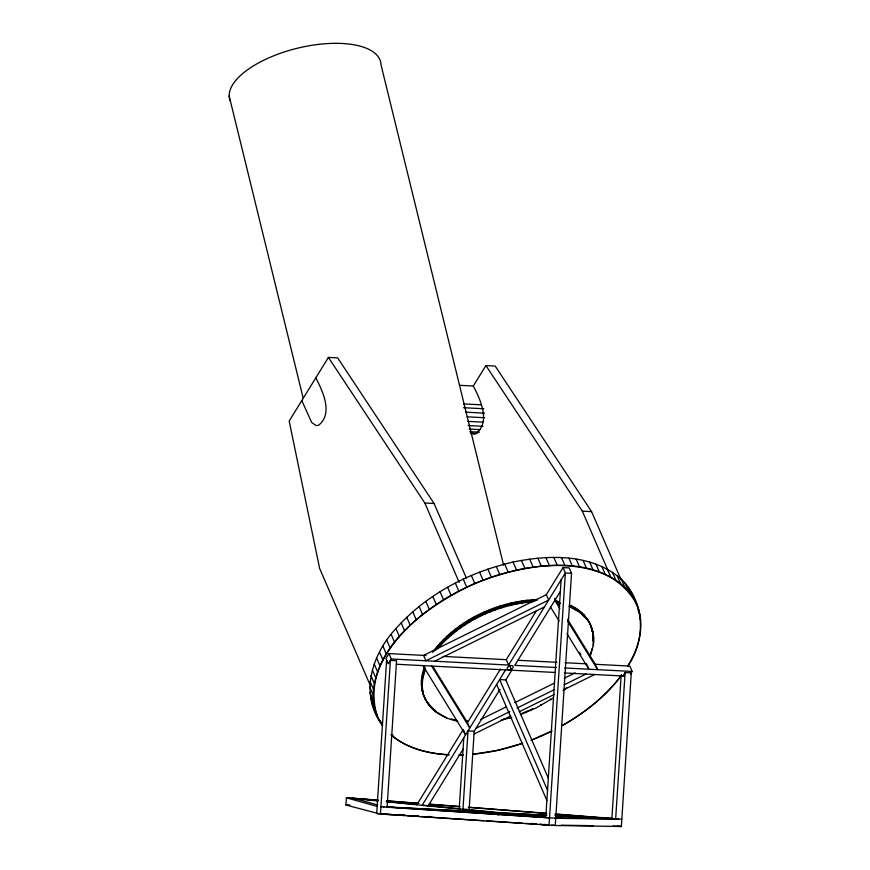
<?xml version="1.0" encoding="UTF-8"?>
<svg xmlns="http://www.w3.org/2000/svg" width="870" height="870" viewBox="0 0 870 870"><rect width="100%" height="100%" fill="white"/><g stroke="black" fill="none" stroke-linecap="round" stroke-linejoin="round"><path stroke-width="1.3" d="M457.816 721.219C444.526 718.598 430.802 711.497 425.028 698.588L425.31 699.262C420.058 689.279 420.33 677.23 424.549 666.942M422.222 690.921L422.515 691.585L421.624 684.777L422.091 677.589L424.843 667.616M423.744 695.489L424.038 696.163C420.58 687.191 421.667 677.077 425.136 668.29M422.798 692.259L423.092 692.933L422.211 686.125L422.679 678.937L425.43 668.954M592.872 633.567L593.079 640.581L592.785 639.907M590.045 656.796L593.253 645.562L593.166 634.241L591.024 626.313L592.372 631.783M593.253 645.562C596.32 628.651 585.63 611.121 569.687 605.15M380.212 720.458L382.213 725.069C359.125 694.51 371.892 654.164 395.948 628.564C426.354 594.395 468.767 572.166 513.061 562.063C549.035 554.625 592.046 553.494 621.332 579.224C644.887 601.866 646.247 640.124 627.618 666.268M377.156 715.89C358.592 653.816 425.985 605.585 474.835 583.563C524.121 563.466 605.683 547.926 636.905 604.617M386.628 660.015L376.699 813.635L380.462 814.015L555.267 825.5L621.354 826.5L631.294 672.88L625.117 672.564L623.007 675.99M387.074 807.599L396.568 660.711L390.391 660.395L380.462 814.015L404.506 815.451M459.197 808.991L463.797 737.782M498.097 815.277L498.249 812.863L380.929 806.784L555.734 818.268L621.822 819.268L555.821 815.853M545.762 817.572L561.128 579.822M546.327 594.688L548.655 600.061L425.908 660.765L423.581 655.393L546.327 594.688L563.031 567.588L569.208 567.914L571.536 573.286L555.267 825.5L551.787 825.151M611.86 819.072L621.18 674.881M615.623 819.442L625.117 672.564M589.751 656.132L592.231 648.585L592.514 649.259M466.309 577.897L434.076 503.469L337.669 357.885L328.403 357.407L289.188 421.026L319.616 568.414L370.033 684.842M621.126 579.866L591.589 511.636L495.182 366.053L485.917 365.574L473.302 386.019C480.088 398.982 491.082 421.917 475.988 433.521L473.617 433.738L471.29 432.76M388.944 653.598L385.954 658.449L388.281 663.821L391.272 658.971L388.944 653.598L426.072 655.523M416.817 804.783L463.242 729.473M431.661 666.072L469.8 727.994L467.473 722.622L500.467 669.084M391.272 658.971L508.591 665.05L506.264 659.678L536.475 610.664M505.6 669.9L422.135 805.315L428.312 805.631L463.199 749.026M508.591 665.05L565.359 572.971L563.031 567.588M473.856 731.746L499.989 689.355M548.317 778.117L505.807 679.916L511.777 670.226M560.4 591.35L514.768 665.376L556.561 667.54M630.38 674.37L632.164 671.455L629.836 666.083L595.319 664.299L567.49 619.255M432.477 652.359C456.674 619.951 497.129 601.279 537.127 599.517L537.41 600.191M621.571 675.131C606.151 695.967 585.347 712.312 562.988 725.156M536.137 600.246C497.281 602.268 458.37 620.332 434.087 651.141L433.793 650.466M435.848 649.933C460.002 620.625 497.499 603.301 535.148 600.974M532.603 601.083L532.897 601.757C496.89 604.759 461.394 621.245 437.61 648.737L437.327 648.063M566.892 687.474L563.912 690.062L563.619 689.388M520.358 714.661L536.04 707.984L553.483 697.838M551.852 731.05L531.004 740.283M434.641 661.222L544.424 606.923M480.892 719.37L506.264 706.842M514.725 702.677L554.592 683.004M564.26 678.23L575.135 672.869M475.966 728.32L509.798 711.627M517.052 708.049L554.505 689.562M564.173 684.799L585.923 674.065M474.183 733.965L510.69 715.956M519.205 711.747L554.505 694.336M563.02 690.127L594.656 674.522M532.668 708.756L530.613 709.724L530.896 710.398M526.426 711.508L529.558 710.17M522.196 713.172L525.371 711.954L525.665 712.628M501.011 720.175L511.777 717.445M472.671 754.257L497.51 750.386L522.696 743.306A141.299 83.172 -23.4 0 1 473.758 754.149M459.36 754.942L463.308 754.845M555.114 817.876L611.229 818.724M561.324 825.206L593.394 825.684M459.523 385.312L473.084 386.008M463.601 403.908L481.23 404.822M463.514 407.704L483.85 408.759M465.57 412.152L484.557 413.141M467.016 416.817L484.644 417.73M467.853 421.374L482.763 422.146M468.093 425.528L483.013 426.3M469.191 429.062L480.044 429.628M469.898 431.683L479.392 432.172M471.692 433.293L477.119 433.575M470.67 433.586L474.737 433.793M328.403 357.407L424.81 502.99L434.076 503.469M485.917 365.574L582.324 511.158L591.589 511.636M571.536 573.286L565.359 572.971L549.046 825.184L540.422 824.325M443.069 656.404L506.264 659.678M517.835 660.276L556.92 662.309M565.011 662.722L586.576 663.843L588.446 668.138M564.641 667.964L632.164 671.455M396.274 664.234L554.919 672.456M564.347 672.945L623.866 676.033M505.84 679.916L499.63 679.6L547.524 790.221M378.319 800.139L346.412 797.801L345.945 805.033L379.168 813.765M383.344 806.729L384.029 806.762M386.715 806.903L494.53 812.493L386.171 801.748M546.806 815.201L500.707 812.808L465.374 809.307M554.94 815.625L618.07 818.898L615.362 818.681M349.653 805.218L345.945 805.033L349.653 805.402M546.36 815.364L504.469 813.189L545.773 817.289M391.641 814.418L382.876 813.961L386.639 814.331M398.384 814.766L405.115 815.114M414.555 815.603L418.59 815.81M395.1 814.766L404.561 815.266M411.314 815.614L418.068 815.962M428.877 816.517L431.585 816.658M612.969 826.065L621.354 826.5L617.602 826.13M391.511 807.327L544.892 817.495M407.193 815.625L417.959 816.343M420.645 816.517L483.883 820.714M486.569 820.889L522.892 823.292M525.589 823.477L536.344 824.184M539.041 824.368L544.424 824.716M449.05 754.812C428.431 753.648 406.823 748.591 390.924 734.671M386.443 800.77L418.959 803.314M429.791 804.163L459.588 806.49M469.071 807.24L546.284 813.276M555.756 814.026L612.654 818.474M361.246 798.975L377.504 800.248M386.987 800.987L418.144 803.434M428.986 804.271L460.143 806.707M468.277 807.349L546.86 813.493M554.984 814.124L615.645 818.953M352.589 798.116L377.471 800.585M386.933 801.531L416.686 804.478M427.507 805.555L459.969 808.774M378.058 800.944L346.412 797.801L377.167 806.414M498.249 812.863L549.514 817.952M543.967 824.379L549.307 824.912M531.091 823.401L536.431 823.923M559.399 601.746L556.158 601.018L559.693 602.421M559.986 603.084L556.746 602.366L560.269 603.758M456.445 720.306L454.292 719.827L454.575 720.49M355.069 798.66L377.732 805M451.204 718.924L453.259 719.523M569.981 605.814C578.952 609.5 586.695 616.286 590.621 625.236M569.056 605.944C577.147 609.217 584.651 614.611 589.012 622.289M569.35 606.618L579.485 612.165L587.098 619.494M437.197 712.345L446.582 717.88M435.87 710.986L430.498 706.288M426.92 702.21L426.626 701.535L430.78 706.951L436.446 712.334M430.204 705.613L426.333 700.872L423.168 694.151L423.462 694.815M554.647 598.462L559.649 606.553M554.842 600.376L559.834 608.456M567.675 621.169L597.646 669.672L595.319 664.299M579.485 652.359L580.91 654.664M550.612 607.227L559.127 621.006M566.925 633.632L588.903 669.215M432.858 666.431L467.473 722.622M422.929 665.615L465.57 734.856L463.71 730.55M373.665 707.832L379.429 720.599M631.141 591.85L634.632 599.908M635.676 602.627L638.678 609.544M628.357 587.38L631.848 595.439M637.928 610.055L639.918 614.666M625.084 583.172L628.575 591.23M639.646 617.667L640.635 619.973M621.332 579.224L624.823 587.293M617.113 575.581L620.604 583.639M612.447 572.232L615.938 580.29M582.324 511.158L608.108 570.698M607.347 569.197L610.838 577.256M601.844 566.49L605.335 574.548M595.95 564.119L599.441 572.188M589.686 562.107L593.177 570.165M583.096 560.443L586.587 568.501M576.179 559.138L579.67 567.196M568.98 558.203L572.471 566.261M561.52 557.637L565.011 565.696M590.034 623.888L589.751 623.225L591.894 628.336M588.142 620.266L588.435 620.941M591.97 629.543L592.666 632.457M592.546 630.891L592.84 631.566M586.217 617.472L586.51 618.146M593.166 634.241L593.449 634.915M583.987 614.851L584.281 615.525M584.564 616.199L584.857 616.873M592.851 636.361L593.144 637.025M593.438 637.699L593.721 638.373M581.443 612.404L581.736 613.078M582.03 613.752L582.324 614.427M593.373 641.255L593.655 641.929M578.615 610.153L578.909 610.827M579.192 611.49L579.485 612.165M553.831 557.442L557.322 565.511M575.505 608.097L575.788 608.761M576.081 609.435L576.375 610.109M572.112 606.238L572.406 606.912M572.699 607.586L572.993 608.26M591.154 652.337L591.448 653.011M545.947 557.626L549.438 565.696M537.899 558.181L541.39 566.25M529.71 559.116L533.201 567.175M521.424 560.41L524.914 568.469M532.016 599.745L532.309 600.42M513.061 562.063L516.552 570.122M526.818 600.202L527.111 600.876M527.394 601.551L527.688 602.225M521.532 600.898L521.826 601.572M522.12 602.247L522.413 602.921M504.654 564.075L508.145 572.134M516.204 601.833L516.486 602.508M516.78 603.182L517.074 603.856M496.259 566.435L499.75 574.494M510.82 602.997L511.114 603.671M511.408 604.346L511.701 605.009M550.438 699.012L550.732 699.687M505.437 604.389L505.731 605.063M506.014 605.727L506.307 606.401M487.874 569.132L491.365 577.201M500.054 605.998L500.348 606.673M500.641 607.336L500.924 608.01M540.792 704.711L541.075 705.385M479.566 572.155L483.057 580.225M494.704 607.815L494.997 608.489M495.28 609.163L495.574 609.837M489.397 609.848L489.69 610.522M489.984 611.197L490.267 611.871M471.344 575.505L474.835 583.563M509.331 664.919L511.19 669.215M484.166 612.078L484.449 612.752M484.742 613.426L485.036 614.089M479.022 614.503L479.305 615.166M479.598 615.84L479.892 616.515M463.253 579.148L466.744 587.207M424.81 502.99L459.186 582.378M473.987 617.102L474.27 617.765M474.563 618.439L474.857 619.114M455.325 583.085L458.816 591.143M469.082 619.864L469.376 620.538M469.659 621.213L469.952 621.887M496.639 684.451L546.86 800.454M509.331 717.424L509.624 718.098M464.33 622.8L464.623 623.464M464.906 624.138L465.2 624.812M447.582 587.283L451.073 595.352M503.947 718.805L504.241 719.479M459.741 625.878L460.034 626.541M460.328 627.216L460.621 627.89M440.057 591.752L443.548 599.811M455.347 629.086L455.641 629.76M455.923 630.435L456.217 631.098M451.149 632.425L451.443 633.088M451.737 633.762L452.03 634.437M432.792 596.45L436.283 604.509M447.18 635.861L447.474 636.535M447.767 637.21L448.05 637.884M443.45 639.406L443.733 640.081M444.026 640.755L444.32 641.418M425.8 601.366L429.291 609.435M439.959 643.028L440.253 643.702M440.546 644.376L440.829 645.051M436.74 646.725L437.034 647.389M419.112 606.488L422.602 614.557M467.233 720.675L467.527 721.339M315.799 377.852C322.574 390.815 333.569 413.761 318.474 425.354L316.104 425.571L311.678 422.483L301.792 400.581M412.761 611.795L416.251 619.853M406.769 617.254L410.259 625.312M423.614 669.465L423.907 670.139M424.201 670.813L424.495 671.488M442.656 715.564L442.95 716.238M401.157 622.855L404.648 630.913M422.548 673.217L422.831 673.891M423.124 674.565L423.418 675.24M439.274 713.715L439.557 714.39M421.809 676.914L422.091 677.589M422.385 678.263L422.679 678.937M421.406 680.557L421.689 681.221M421.983 681.895L422.276 682.569M433.325 709.398L433.619 710.072M421.341 684.103L421.624 684.777M421.917 685.451L422.211 686.125M430.78 706.951L431.074 707.625M395.948 628.564L399.439 636.633M421.613 687.561L421.896 688.235M422.189 688.909L422.483 689.584M428.551 704.33L428.845 705.004M426.05 700.198L426.333 700.872M424.44 697.24L424.734 697.914M391.163 634.371L394.654 642.441M386.824 640.255L390.315 648.313M382.941 646.182L386.432 654.24M379.548 652.13L383.039 660.189M376.634 658.079L380.125 666.137M374.22 664.006L377.71 672.064M372.316 669.878L375.807 677.947M370.935 675.686L374.426 683.755M370.065 681.406L373.556 689.475M392.457 734.563L393.457 736.868M369.739 687.006L373.23 695.076M369.935 692.476L373.426 700.535M370.653 697.773L374.144 705.842M371.892 702.906L375.383 710.964M633.414 596.548L635.187 601.475M503.621 565.261L381.049 64.978A77.767 33.191 -13.8 0 0 298.366 47.991A77.767 33.191 -13.8 0 0 230.169 100.898M229.169 96.037L303.228 398.319M382.604 725.645A141.299 83.172 -23.4 0 1 511.179 571.362A141.299 83.172 -23.4 0 1 628.096 665.452M621.474 675.305A141.299 83.172 -23.4 0 1 561.824 725.797M551.797 731.104A141.299 83.172 -23.4 0 1 532.114 739.837M463.036 754.877A141.299 83.172 -23.4 0 1 459.088 754.975M448.8 754.79A141.299 83.172 -23.4 0 1 391.424 735.204M468.027 730.92L462.96 809.361L469.137 809.687L474.204 731.246L468.027 730.92M509.679 665.833L508.939 666.192A3.175 1.87 -23.4 0 0 507.253 668.769L507.482 669.193A3.175 1.87 -23.4 0 0 510.733 669.443L511.473 669.084A3.175 1.87 -23.4 0 0 513.159 666.507L512.93 666.083A3.175 1.87 -23.4 0 0 509.679 665.833"/></g></svg>
